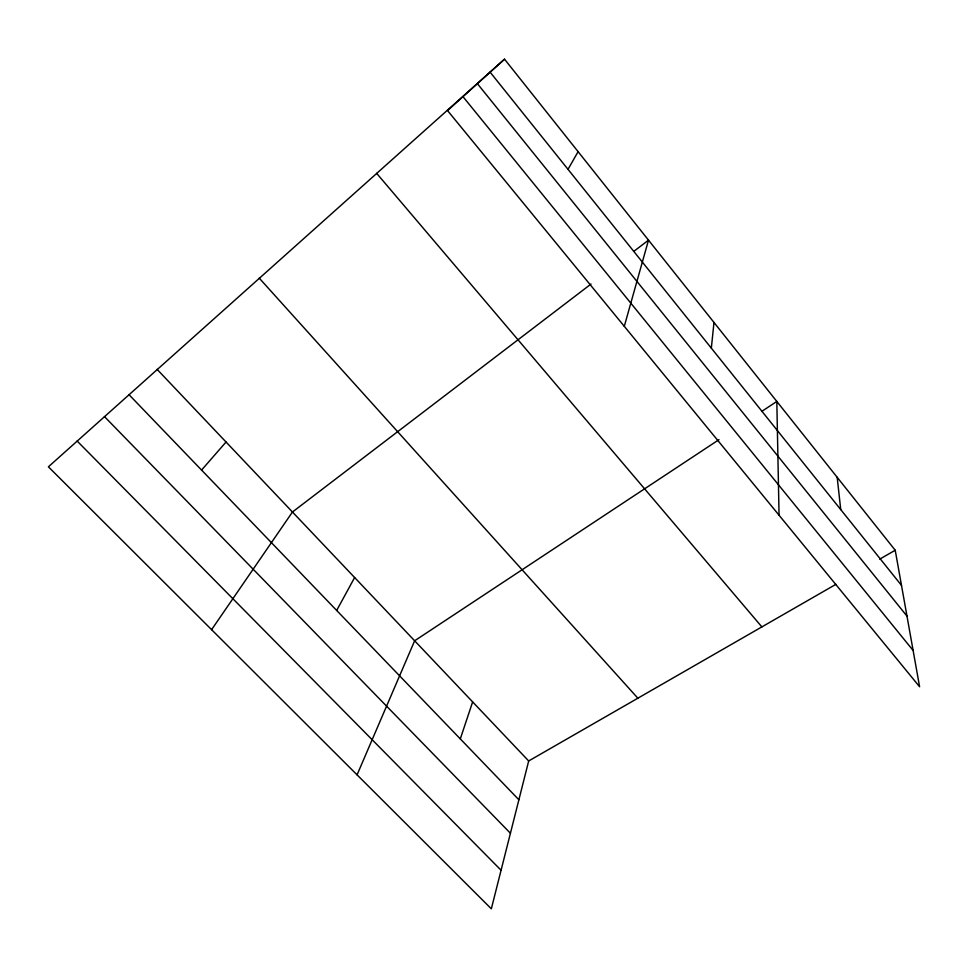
<?xml version="1.0" encoding="UTF-8"?>
<svg xmlns="http://www.w3.org/2000/svg" width="968" height="968" viewBox="0 0 968 968"><rect width="100%" height="100%" fill="white"/><g stroke="black" fill="none" stroke-linecap="round" stroke-linejoin="round"><path stroke-width="1.45" d="M711.335 348.153L713.985 322.453M835.856 584.37L528.685 760.969L491.333 908.819L48.4 466.818L504.522 59.181L895.218 550.247L919.6 686.772L447.543 110.582L504.522 59.181M624.3 326.325L648.5 240.149L634.137 251.123M460.296 738.899L472.638 701.897M357.071 774.848L414.643 640.78L718.994 439.654M336.67 610.457L354.627 577.533M568.01 169.339L578.102 151.661M211.593 629.672L292.457 512.011L591.012 284.048M201.574 470.073L226.04 442.025M761.743 411.412L776.82 401.442L779.058 515.242M879.73 559.141L895.218 550.247M77.138 441.045L501.073 870.244M104.435 416.567L510.426 833.254M128.938 394.605L518.884 799.774M157.094 369.352L528.685 760.969M259.255 278.143L637.864 698.206M376.649 173.332L761.864 626.901M462.982 96.655L913.114 650.46M477.393 83.659L906.98 616.12M490.123 72.164L901.498 585.398M837.187 477.309L840.732 509.591"/></g></svg>
